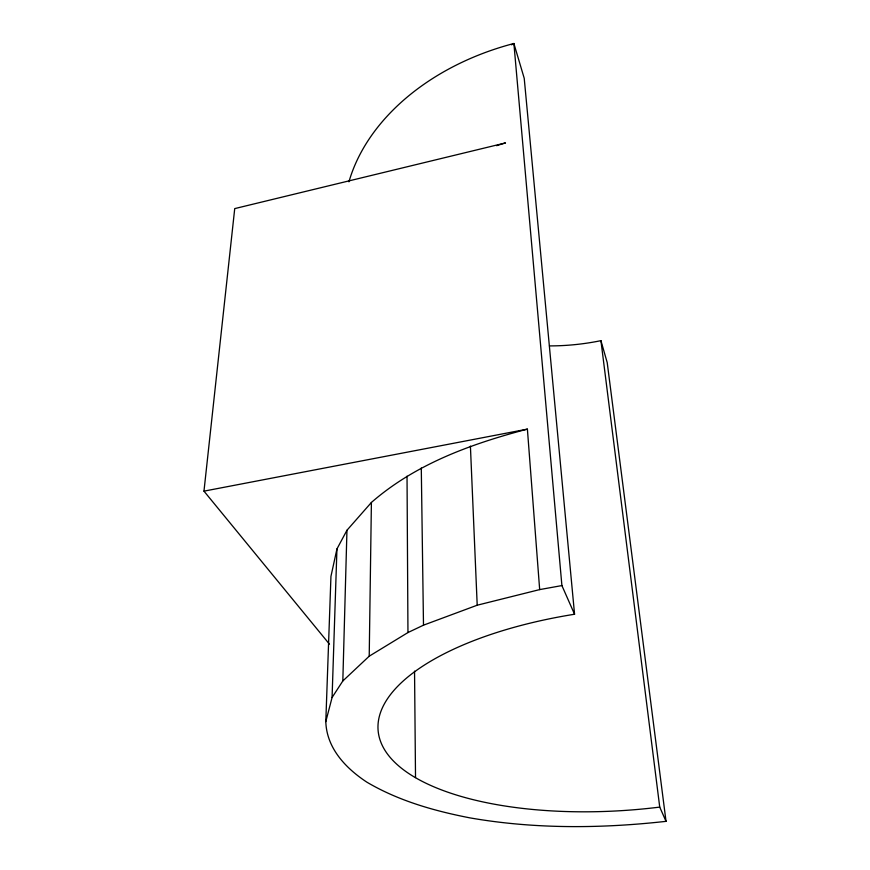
<?xml version="1.0" encoding="UTF-8"?>
<svg xmlns="http://www.w3.org/2000/svg" width="870" height="870" viewBox="0 0 870 870"><rect width="100%" height="100%" fill="white"/><g stroke="black" fill="none" stroke-linecap="round" stroke-linejoin="round"><path stroke-width="1.3" d="M369.217 656.187L371.403 502.458C415.534 463.938 471.551 443.743 527.394 429.127L539.672 589.599L477.206 605.205L423.494 625.171L407.954 632.555L369.217 656.187L342.823 680.971L332.079 697.512L325.804 721.611C326.598 748.243 345.803 768.297 366.879 782.173C398.525 800.813 434.076 810.894 469.887 817.865C534.615 829.154 600.898 828.621 666.029 821.345L607.206 362.572L600.931 340.659A186.789 136.253 -9.1 0 1 549.448 345.901M342.823 680.971L346.956 530.265L371.403 502.458M332.079 697.512L336.94 548.959L346.956 530.265M325.804 721.611L330.948 576.386L336.94 548.959M329.491 644.202L203.971 491.148L234.726 208.604L505.503 142.919A240.707 161.798 -7.9 0 0 496.65 145.681M511.516 44.794L513.887 43.5L524.218 78.278L574.559 614.242A250.429 100.724 -4.9 0 0 381.582 743.948A250.429 100.724 -4.9 0 0 659.732 807.099L666.029 821.345M203.971 491.148L527.394 429.127M539.672 589.599L561.9 585.575L574.559 614.242M600.931 340.659L659.732 807.099M561.9 585.575L513.887 43.5A226.657 165.757 -9.2 0 0 348.935 181.808M470.409 446.071L477.206 605.205M421.287 468.006L423.494 625.171M414.544 671.14L415.523 777.606M407.029 476.173L407.954 632.555"/></g></svg>
